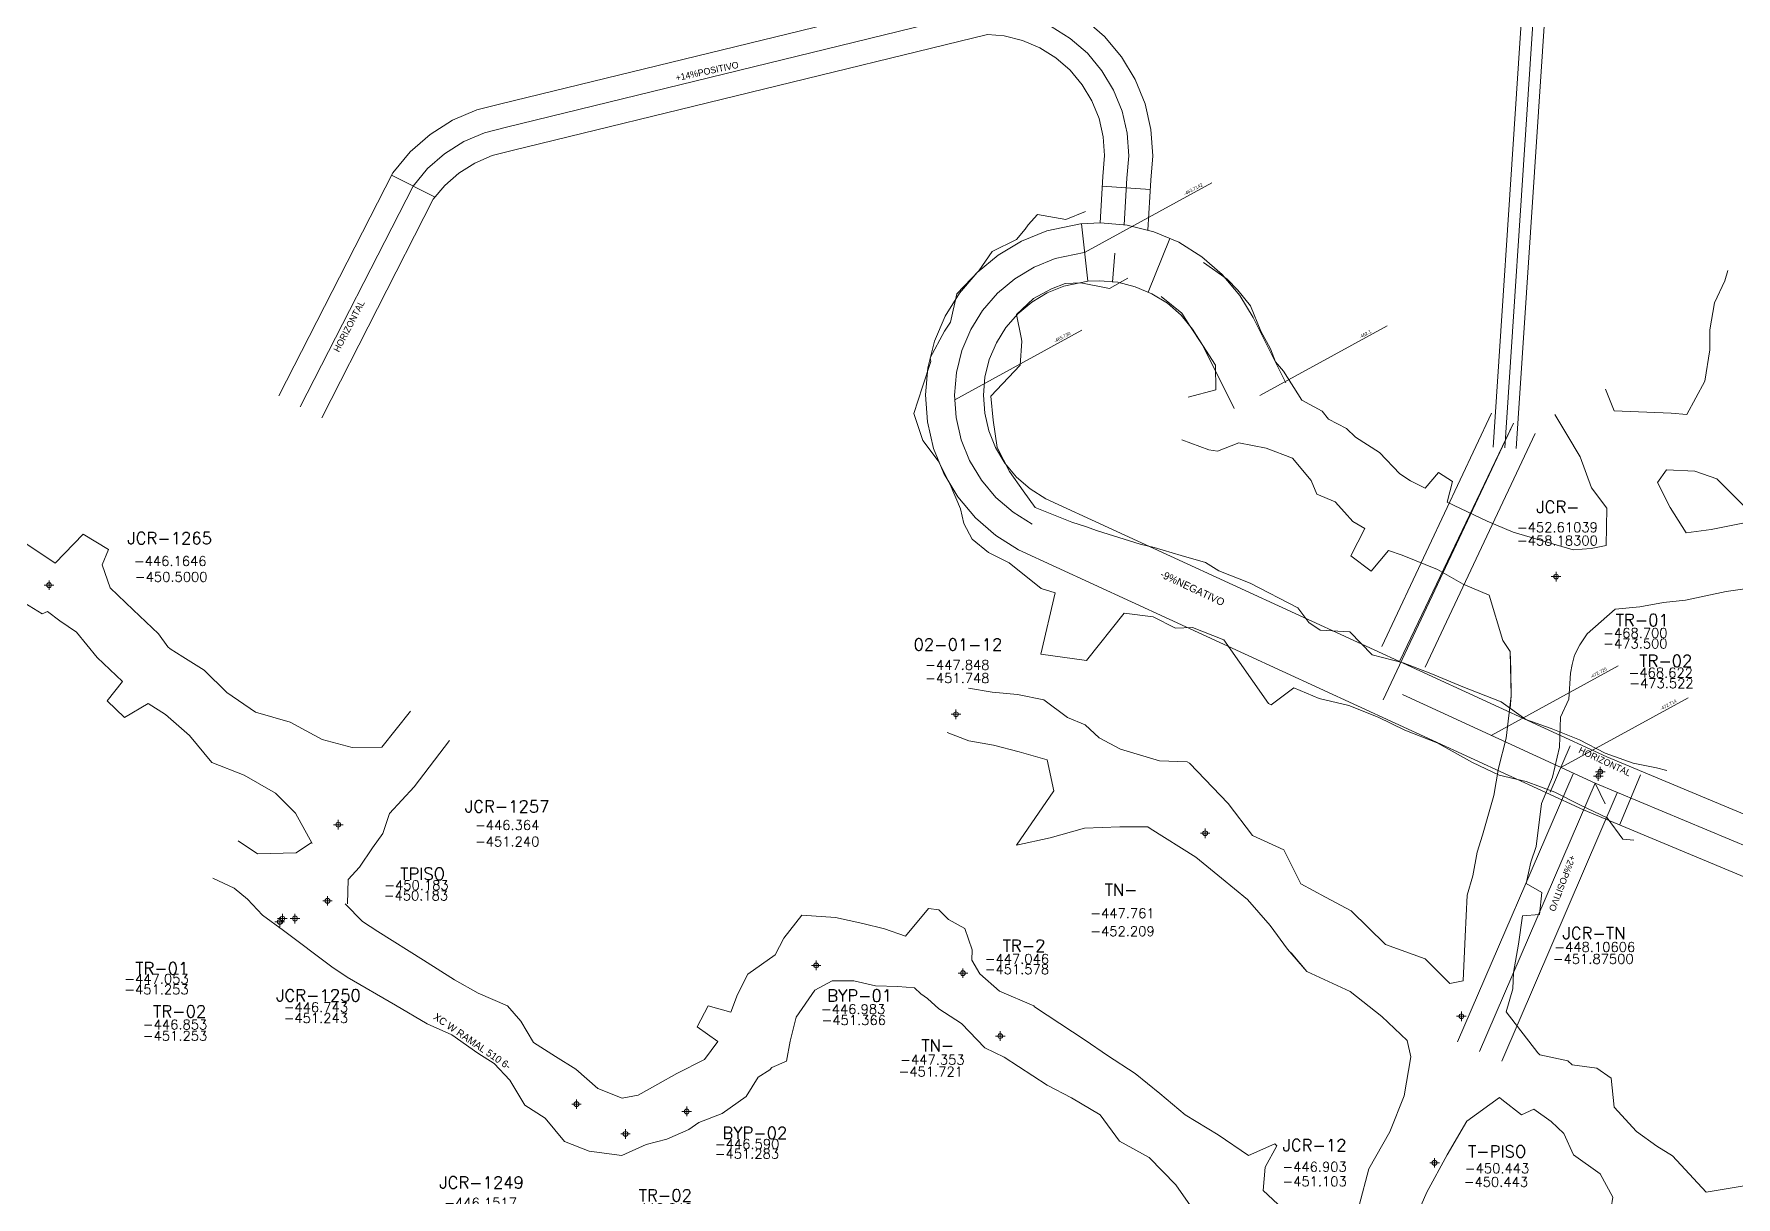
# Model space of a CAD drawing. Extents: x 10550 to 11148, y 0 to 10023.
# Drawn here: x 10640.5 to 10817.3, y 9809.4 to 9930.3 of the extents above; entities that cross this region are included whole.
import ezdxf
from ezdxf.enums import TextEntityAlignment as Align

# ---------------------------------------------------------------- set-up
doc = ezdxf.new("R2010")
doc.units = 0
doc.header["$MEASUREMENT"] = 0
doc.header["$PDMODE"] = 34
doc.header["$PDSIZE"] = 0.5
for name, color, linetype in [('F-510-7775-E-SCR', 102, 'Continuous'), ('F-510-7782-W-FIC', 5, 'Continuous'), ('F-510-7782-W-SCR', 5, 'Continuous'), ('F-510-7790-W-FIC', 154, 'Continuous'), ('F-510-7790-W-SCR', 154, 'Continuous'), ('proy2d', 80, 'Continuous'), ('R-480-7855-NE-SCR', 210, 'Continuous')]:
    doc.layers.add(name, color=color, linetype=linetype)
doc.styles.add('ROMAND', font='romand', dxfattribs={"width": 0.7})
doc.styles.add('ROMANS', font='romans.shx', dxfattribs={"width": 1.65})

# ---------------------------------------------------------------- blocks, each defined once
blk = doc.blocks.new('F2')
at = {"lineweight": 0}
blk.add_point((0, 0), dxfattribs=at)
at = {"lineweight": 0, "style": 'ROMAND'}
for tag, height, p in [('NOMBRE', 1.25, (0.2, 6.62)), ('CIELO', 1, (0.14, 4.62)), ('PISO', 1, (0.14, 3.25))]:
    blk.add_attdef(tag, text='', height=height, dxfattribs=at).set_placement(p, align=Align.CENTER)
at = {"lineweight": 0, "style": 'ROMANS', "flags": 1}
for tag, p in [('MINA', (-0.07, -3.26)), ('LOCALIZACION', (-0.07, -4.93)), ('ESTRUCTURA', (-0.07, -6.62)), ('NIVEL', (-0.07, -8.29)), ('FECHA', (-0.07, -11.79)), ('OBRA', (-0.07, -10.12)), ('ATRAS', (-0.07, -13.48)), ('TOPOGRAFO', (2.67, -15.3))]:
    blk.add_attdef(tag, text='', height=1.25, dxfattribs=at).set_placement(p, align=Align.CENTER)

msp = doc.modelspace()

# ---------------------------------------------------------------- linework, layer by layer
at = {"color": 3, "linetype": 'Continuous', "lineweight": 0, "flags": 128}
for points in [[(10799.7, 10002.33), (10792.1, 9887.36)], [(10802.1, 10002.17), (10794.5, 9887.2)], [(10756.23, 9909.89), (10756.52, 9915.11), (10756.74, 9917.61), (10756.55, 9920.35), (10755.94, 9923.03), (10754.91, 9925.57), (10753.49, 9927.93), (10751.73, 9930.03), (10749.65, 9931.84), (10747.32, 9933.29), (10744.8, 9934.37), (10742.13, 9935.03), (10739.18, 9935.29), (10688.99, 9923.03), (10686.51, 9922.4), (10683.99, 9921.32), (10681.65, 9919.86), (10679.58, 9918.05), (10677.78, 9915.87), (10665.93, 9892.67)], [(10751.27, 9910.66), (10751.54, 9915.47), (10751.73, 9917.65), (10751.59, 9919.61), (10751.15, 9921.52), (10750.42, 9923.34), (10749.41, 9925.02), (10748.15, 9926.52), (10746.67, 9927.81), (10745.01, 9928.85), (10743.2, 9929.61), (10741.3, 9930.09), (10739.56, 9930.24), (10690.19, 9918.18), (10688.11, 9917.65), (10686.31, 9916.88), (10684.65, 9915.84), (10683.18, 9914.55), (10681.98, 9913.11), (10670.39, 9890.4)], [(10770.56, 9894.05), (10767.18, 9900.81), (10765.78, 9903.13), (10763.96, 9905.29), (10761.83, 9907.14), (10759.43, 9908.64), (10756.83, 9909.74), (10754.08, 9910.42), (10751.3, 9910.66), (10749.23, 9910.56), (10745.73, 9909.84), (10743.08, 9908.77), (10740.66, 9907.31), (10738.49, 9905.49), (10736.64, 9903.35), (10735.15, 9900.96), (10734.04, 9898.35), (10733.36, 9895.61), (10733.12, 9892.8), (10733.32, 9889.98), (10733.96, 9887.22), (10735.02, 9884.61), (10736.48, 9882.18), (10738.3, 9880.02), (10740.43, 9878.17), (10742.79, 9876.7), (10801.5, 9849.68), (10852.45, 9828.38)], [(10765.19, 9891.36), (10761.92, 9897.92), (10760.88, 9899.63), (10759.67, 9901.07), (10758.25, 9902.3), (10756.65, 9903.3), (10754.92, 9904.03), (10753.1, 9904.49), (10751.19, 9904.65), (10749.99, 9904.59), (10747.48, 9904.08), (10745.77, 9903.38), (10744.16, 9902.41), (10742.72, 9901.2), (10741.48, 9899.78), (10740.49, 9898.18), (10739.75, 9896.45), (10739.3, 9894.62), (10739.14, 9892.75), (10739.27, 9890.87), (10739.7, 9889.04), (10740.4, 9887.3), (10741.37, 9885.68), (10742.58, 9884.24), (10744.01, 9883.01), (10745.64, 9881.99), (10803.91, 9855.17), (10855.05, 9833.8)], [(10791.94, 9890.89), (10780.52, 9866.63)], [(10796.46, 9888.76), (10785.04, 9864.5)], [(10800.41, 9853.41), (10788.41, 9825.54)], [(10805, 9851.44), (10793, 9823.56)]]:
    msp.add_lwpolyline(points, dxfattribs=at)
at = {"color": 1, "linetype": 'Continuous', "lineweight": 0, "flags": 128}
for points, elevation in [([(10800.9, 10002.25), (10793.3, 9887.28)], -182.78), ([(10753.76, 9910.45), (10754.03, 9915.29), (10754.24, 9917.63), (10754.07, 9919.98), (10753.54, 9922.27), (10752.66, 9924.46), (10751.45, 9926.47), (10749.94, 9928.28), (10748.16, 9929.82), (10746.17, 9931.07), (10744, 9931.99), (10741.72, 9932.56), (10739.37, 9932.77), (10689.59, 9920.6), (10687.31, 9920.03), (10685.15, 9919.1), (10683.15, 9917.85), (10681.38, 9916.3), (10679.88, 9914.49), (10668.16, 9891.53)], -463.71), ([(10749.65, 9907.58), (10749.61, 9907.58), (10746.6, 9906.96), (10744.42, 9906.07), (10742.41, 9904.86), (10740.6, 9903.35), (10739.06, 9901.57), (10737.82, 9899.57), (10736.9, 9897.4), (10736.33, 9895.12), (10736.13, 9892.77), (10736.3, 9890.43), (10736.83, 9888.13), (10737.71, 9885.95), (10738.93, 9883.93), (10740.44, 9882.13), (10742.22, 9880.59), (10744.22, 9879.34)], -462.14), ([(10794.2, 9889.83), (10780.68, 9861.1)], -471.47), ([(10782.69, 9861.64), (10802.71, 9852.42), (10853.75, 9831.09), (10869.83, 9822.28), (10917.24, 9795.7), (10919.29, 9794.53), (10921.12, 9793.05), (10922.69, 9791.3), (10923.97, 9789.32), (10924.94, 9787.18), (10925.54, 9784.9), (10925.79, 9782.56), (10925.67, 9780.21), (10925.18, 9777.91), (10915.57, 9755.28)], -462.14), ([(10802.71, 9852.42), (10790.7, 9824.55)], -462.14)]:
    msp.add_lwpolyline(points, dxfattribs=dict(at, elevation=elevation))
at = {"color": 2, "linetype": 'Continuous', "lineweight": 0, "flags": 128}
for points, elevation in [([(10677.65, 9915.63), (10682.11, 9913.35)], -450.74), ([(10751.48, 9914.46), (10756.47, 9914.14)], -463.71), ([(10762, 9906.54), (10764.47, 9904.8), (10765.58, 9903.65), (10766.89, 9902.04), (10767.98, 9899.4), (10768.98, 9897.56), (10769.49, 9896.21), (10770.33, 9895.24), (10772.21, 9892.23), (10774.34, 9891.09), (10775.01, 9890.27), (10776.86, 9889.28), (10777.8, 9888.39), (10780.31, 9886.79), (10782.4, 9884.57), (10783.53, 9883.85), (10785.04, 9883.08), (10786.41, 9884.72), (10787.87, 9883.78), (10787.31, 9881.63), (10791.47, 9879.65), (10794.18, 9878.51), (10800.42, 9876.69), (10802.27, 9876.82), (10803.83, 9877.14), (10803.91, 9881.03), (10802.31, 9883.13), (10801.14, 9886.35), (10799.76, 9888.68), (10798.51, 9890.73)], -462.21), ([(10803.79, 9893.37), (10804.68, 9891.13), (10810.61, 9890.9), (10812.21, 9890.73), (10814.1, 9894.21), (10814.6, 9897.48), (10814.6, 9899.56), (10815.1, 9902.34), (10816.19, 9904.62), (10816.49, 9905.72)], -453.21), ([(10760.42, 9892.56), (10763.28, 9893.32), (10763.25, 9895.88), (10761.92, 9897.92), (10760.6, 9899.95), (10759.74, 9901.28), (10757.62, 9903.02)], -458.27), ([(10793.88, 9860.18), (10793.98, 9861.52), (10793.94, 9864.23), (10793.86, 9866.13), (10793.12, 9867.27), (10791.69, 9871.97), (10788.99, 9873.1), (10786.33, 9874.65), (10782.66, 9876.12), (10781.23, 9876.62), (10779.43, 9874.45), (10777.31, 9876.06), (10778.76, 9878.89), (10777.53, 9879.64), (10776.66, 9880.59), (10775.67, 9881.67), (10773.79, 9882.47), (10773.2, 9883.88), (10771.26, 9886.21), (10768.51, 9887.24), (10765.69, 9887.79), (10763.45, 9886.93), (10762.57, 9887.06), (10759.74, 9888.13)], -453.1), ([(10812.14, 9878.45), (10810.49, 9881.07), (10809.19, 9883.67), (10810.1, 9885), (10813.07, 9884.85), (10815.33, 9884.06), (10818.12, 9881.3), (10819.05, 9879.87), (10819.18, 9879.71), (10817.87, 9879.42), (10814.77, 9878.78), (10812.14, 9878.45)], -456.76), ([(10833.24, 9874.26), (10829.52, 9874.09), (10825.87, 9873.62), (10822.61, 9873.25), (10819.46, 9872.81), (10816.31, 9872.36), (10812.07, 9871.45), (10809.79, 9871.22), (10807.35, 9870.77), (10804.77, 9870.51), (10801.88, 9867.95), (10801.11, 9866.8), (10800.54, 9865.73), (10800.32, 9864.77), (10800.13, 9863.86), (10799.97, 9861.17), (10799.11, 9859.31)], -449.12), ([(10800.11, 9856.31), (10798.04, 9851.5)], -471.86), ([(10807.42, 9853.29), (10805.27, 9848.15)], -472.6)]:
    msp.add_lwpolyline(points, dxfattribs=dict(at, elevation=elevation))
at = {"color": 4, "linetype": 'Continuous', "lineweight": 0, "flags": 128}
for points in [[(10749.65, 9907.58), (10762.86, 9914.82)], [(10736.16, 9892.28), (10749.37, 9899.52)], [(10799.14, 9854.06), (10812.35, 9861.31)]]:
    msp.add_lwpolyline(points, dxfattribs=at)
at = {"color": 2, "linetype": 'Continuous', "lineweight": 0, "flags": 128}
for points in [[(10749.32, 9910.57), (10749.98, 9904.59)], [(10758.52, 9909.03), (10756.25, 9903.47)]]:
    msp.add_lwpolyline(points, dxfattribs=at)
at = {"color": 4, "linetype": 'Continuous', "lineweight": 0, "flags": 128}
for points, elevation in [([(10752.55, 9904.49), (10752.81, 9907.52)], -464.58), ([(10767.87, 9892.71), (10781.08, 9899.95)], -462.14), ([(10782.39, 9865.14), (10794.2, 9889.83)], -464.81), ([(10791.89, 9857.4), (10805.1, 9864.64)], -462.14), ([(10802.71, 9852.42), (10803.73, 9850.29)], -462.14)]:
    msp.add_lwpolyline(points, dxfattribs=dict(at, elevation=elevation))
at = {"layer": 'F-510-7775-E-SCR', "color": 3, "linetype": 'Continuous', "lineweight": 0}
for points in [[(10810.76, 9813.69, -447.55), (10810.74, 9813.7, -447.55), (10809.11, 9814.71, -446.64), (10807, 9816.25, -446.72), (10804.68, 9818.77, -447.29), (10804.38, 9821.79, -447.38), (10802.88, 9822.81, -446.56), (10800.3, 9823.18, -446.95), (10799.85, 9823.57, -447.24), (10796.96, 9824.2, -447.22), (10796.73, 9824.4, -447.22)], [(10810.76, 9813.69, -452.35), (10810.74, 9813.7, -452.35), (10809.11, 9814.71, -452.54), (10807, 9816.25, -452.12), (10804.68, 9818.77, -451.89), (10804.38, 9821.79, -451.88), (10802.88, 9822.81, -451.76), (10800.3, 9823.18, -451.85), (10799.85, 9823.57, -451.94), (10796.96, 9824.2, -452.02), (10796.73, 9824.4, -452.02)], [(10804.36, 9808.31, -447.63), (10804.36, 9808.31, -447.63), (10804.55, 9809.4, -446.64), (10803.23, 9811.85, -446.72), (10800.45, 9813.83, -447.29), (10799.43, 9816.03, -447.38), (10798.13, 9817.27, -446.56), (10796.33, 9818.55, -446.95), (10795.03, 9817.96, -447.24), (10792.99, 9819.57, -447.22), (10792.76, 9819.77, -447.22)], [(10804.36, 9808.31, -452.53), (10804.36, 9808.31, -452.53), (10804.55, 9809.4, -452.54), (10803.23, 9811.85, -452.12), (10800.45, 9813.83, -451.89), (10799.43, 9816.03, -451.88), (10798.13, 9817.27, -451.76), (10796.33, 9818.55, -451.85), (10795.03, 9817.96, -451.94), (10792.99, 9819.57, -452.02), (10792.76, 9819.77, -452.02)], [(10818.18, 9810.58, -447.44), (10818.18, 9810.58, -447.44), (10814.24, 9809.95, -448.33), (10810.74, 9813.7, -447.55)], [(10818.18, 9810.58, -452.44), (10818.18, 9810.58, -452.44), (10814.24, 9809.95, -452.63), (10810.74, 9813.7, -452.35)]]:
    msp.add_polyline3d(points, dxfattribs=at)
at = {"layer": 'F-510-7782-W-SCR', "color": 5, "linetype": 'Continuous', "lineweight": 0, "flags": 128}
for points, elevation in [([(10791.69, 9871.97), (10793.12, 9867.27), (10793.86, 9866.13), (10793.98, 9861.52), (10793.47, 9857.11), (10792.65, 9854.01), (10792.18, 9851.15), (10791.01, 9847.02), (10790.45, 9845.26), (10789.99, 9842.82), (10789.4, 9840.8), (10789.18, 9836.51), (10789, 9831.88), (10787.61, 9831.62), (10785.03, 9834.18), (10780.9, 9835.67), (10777.35, 9839.16)], -452.73), ([(10801.88, 9867.95), (10801.11, 9866.8), (10800.54, 9865.73), (10800.32, 9864.77), (10800.13, 9863.86), (10799.97, 9861.17), (10799.11, 9859.31), (10799, 9856.19), (10798.27, 9853.07), (10797.11, 9850.33), (10796.57, 9845.87), (10796, 9844.21), (10795.54, 9842.02), (10797.16, 9841.06), (10796.92, 9838.79), (10795.15, 9838.66), (10794.72, 9835.71), (10794.2, 9832.77), (10794.13, 9831.07), (10793.45, 9828.68), (10796.73, 9824.4), (10796.73, 9824.4)], -453.2), ([(10778.18, 9808.56), (10779.17, 9812.37), (10781.38, 9816.22), (10782.87, 9819.93), (10782.87, 9819.93), (10783.54, 9823.98), (10783.16, 9825.7), (10780.52, 9828.19), (10777.23, 9830.8), (10772.76, 9832.86), (10771.1, 9834.79), (10771.08, 9834.8)], -445.2), ([(10792.76, 9819.77), (10789.36, 9817.31), (10787.31, 9813.83), (10785.2, 9809.93), (10783.65, 9806.35), (10783.65, 9806.35)], -448.33)]:
    msp.add_lwpolyline(points, dxfattribs=dict(at, elevation=elevation))
at = {"layer": 'F-510-7782-W-SCR', "color": 5, "linetype": 'Continuous', "lineweight": 0}
for points in [[(10737.58, 9862.3, -447.85), (10740.05, 9861.9, -448.04), (10742.69, 9861.64, -447.94), (10745.43, 9861.1, -448.03), (10747.88, 9859.27, -447.92), (10749.72, 9858.5, -446.82), (10751.18, 9857.14, -446.52), (10753.39, 9855.97, -446.71)], [(10737.58, 9862.3, -451.75), (10740.05, 9861.9, -451.64), (10742.69, 9861.64, -451.54), (10745.43, 9861.1, -451.93), (10747.88, 9859.27, -452.02), (10749.72, 9858.5, -451.92), (10751.18, 9857.14, -451.92), (10753.39, 9855.97, -451.81)], [(10735.38, 9857.7, -447.85), (10737.63, 9856.85, -448.04), (10740.19, 9856.4, -447.94), (10742.84, 9855.69, -448.03), (10745.76, 9854.85, -447.92), (10746.45, 9851.64, -446.82), (10742.56, 9845.99, -447.23)], [(10735.38, 9857.7, -451.75), (10737.63, 9856.85, -451.64), (10740.19, 9856.4, -451.54), (10742.84, 9855.69, -451.93), (10745.76, 9854.85, -452.02), (10746.45, 9851.64, -451.92), (10742.56, 9845.99, -452.13)], [(10753.39, 9855.97, -446.71), (10757.44, 9854.75, -447.64), (10760.31, 9854.66, -447.55), (10760.56, 9854.5, -447.55), (10764.58, 9850.32, -447.66)], [(10753.39, 9855.97, -451.81), (10757.44, 9854.75, -451.84), (10760.31, 9854.66, -452.05), (10760.56, 9854.5, -452.05), (10764.58, 9850.32, -452.16)], [(10764.58, 9850.32, -447.66), (10767.11, 9847, -447.38), (10770.35, 9845.51, -447.76), (10772.12, 9841.99, -447.85), (10774.69, 9840.6, -447.84), (10777.35, 9839.16, -447.82)], [(10764.58, 9850.32, -452.16), (10767.11, 9847, -451.98), (10770.35, 9845.51, -451.96), (10772.12, 9841.99, -451.95), (10774.69, 9840.6, -451.94), (10777.35, 9839.16, -452.12)], [(10742.56, 9845.99, -447.23), (10746.07, 9846.76, -446.93), (10749.64, 9847.76, -447.04), (10753.3, 9847.91, -447.64), (10756.22, 9847.9, -447.55), (10756.48, 9847.74, -447.55), (10761.22, 9844.76, -447.66)], [(10742.56, 9845.99, -452.13), (10746.07, 9846.76, -451.93), (10749.64, 9847.76, -451.84), (10753.3, 9847.91, -451.84), (10756.22, 9847.9, -452.05), (10756.48, 9847.74, -452.05), (10761.22, 9844.76, -452.16)], [(10761.22, 9844.76, -447.66), (10763.87, 9842.56, -447.38), (10766.58, 9840.33, -447.76), (10768.93, 9837.63, -447.85), (10770.75, 9835.19, -447.84), (10772.76, 9832.86, -447.82)], [(10761.22, 9844.76, -452.16), (10763.87, 9842.56, -451.98), (10766.58, 9840.33, -451.96), (10768.93, 9837.63, -451.95), (10770.75, 9835.19, -451.94), (10772.76, 9832.86, -452.12)]]:
    msp.add_polyline3d(points, dxfattribs=at)
at = {"layer": 'F-510-7790-W-SCR', "color": 154, "linetype": 'Continuous', "lineweight": 0, "flags": 128}
for points, elevation in [([(10676.65, 9856.16), (10679.61, 9859.93)], -446.05), ([(10676.65, 9856.16), (10679.61, 9859.93)], -450.55), ([(10680.01, 9852.07), (10683.66, 9856.88)], -446.86), ([(10680.01, 9852.07), (10683.66, 9856.88)], -451.46)]:
    msp.add_lwpolyline(points, dxfattribs=dict(at, elevation=elevation))
at = {"layer": 'F-510-7790-W-SCR', "color": 154, "linetype": 'Continuous', "lineweight": 0}
for points in [[(10632.99, 9880.35, -445.67), (10636.25, 9878.39, -445.58), (10637.37, 9879.05, -445.49), (10639.45, 9877.48, -445.79), (10642.68, 9875.3, -446.01), (10645.61, 9878.31, -445.61), (10648.25, 9876.71, -445.61), (10647.56, 9875.12, -445.22), (10648.4, 9872.74, -445.13), (10650.79, 9870.44, -445.34), (10653.43, 9867.95, -445.95), (10654.4, 9866.59, -445.65), (10654.64, 9866.41, -445.65), (10655.96, 9865.57, -445.43)], [(10632.99, 9880.35, -450.47), (10636.25, 9878.39, -450.18), (10637.37, 9879.05, -450.29), (10639.45, 9877.48, -450.69), (10642.68, 9875.3, -450.51), (10645.61, 9878.31, -450.41), (10648.25, 9876.71, -450.41), (10647.56, 9875.12, -450.52), (10648.4, 9872.74, -450.43), (10650.79, 9870.44, -450.24), (10653.43, 9867.95, -450.55), (10654.4, 9866.59, -450.65), (10654.64, 9866.41, -450.65), (10655.96, 9865.57, -450.86)], [(10629.74, 9876.03, -445.67), (10633.12, 9874.24, -445.58), (10633.52, 9873.94, -445.49), (10636.14, 9873.09, -445.79), (10639.55, 9871.14, -446.01), (10641.35, 9870.04, -445.61), (10641.89, 9870.26, -445.61), (10643.17, 9869.29, -445.22), (10644.91, 9868.11, -445.13), (10647.06, 9865.49, -445.34), (10649.69, 9863, -445.95), (10648.08, 9861, -445.65), (10649.88, 9859.25, -445.65), (10652.37, 9860.73, -445.76)], [(10629.74, 9876.03, -450.47), (10633.12, 9874.24, -450.18), (10633.52, 9873.94, -450.29), (10636.14, 9873.09, -450.69), (10639.55, 9871.14, -450.51), (10641.35, 9870.04, -450.41), (10641.89, 9870.26, -450.41), (10643.17, 9869.29, -450.52), (10644.91, 9868.11, -450.43), (10647.06, 9865.49, -450.24), (10649.69, 9863, -450.55), (10648.08, 9861, -450.65), (10649.88, 9859.25, -450.65), (10652.37, 9860.73, -450.76)], [(10655.96, 9865.57, -450.86), (10658.16, 9864.17, -450.85), (10660.52, 9861.86, -450.73), (10663.5, 9859.8, -450.62), (10667.12, 9858.79, -450.8), (10670.44, 9856.97, -450.69), (10673.55, 9856.13, -450.57), (10676.65, 9856.16, -450.55)], [(10655.96, 9865.57, -445.43), (10658.16, 9864.17, -445.35), (10660.52, 9861.86, -445.03), (10663.5, 9859.8, -445.72), (10667.12, 9858.79, -444.8), (10670.44, 9856.97, -444.89), (10673.55, 9856.13, -444.47), (10676.65, 9856.16, -446.05)], [(10652.37, 9860.73, -450.76), (10654.16, 9859.56, -450.85), (10656.66, 9857.4, -450.73), (10658.98, 9854.59, -450.62), (10662.34, 9853.27, -450.8), (10665.6, 9851.38, -450.69), (10667.66, 9849.33, -450.57), (10669.4, 9846.17, -451.33)], [(10652.37, 9860.73, -445.76), (10654.16, 9859.56, -445.35), (10656.66, 9857.4, -445.03), (10658.98, 9854.59, -445.72), (10662.34, 9853.27, -444.8), (10665.6, 9851.38, -444.89), (10667.66, 9849.33, -444.47), (10669.4, 9846.17, -446.93)], [(10680.01, 9852.07, -446.86), (10677.44, 9849.3, -446.63), (10676.73, 9847.2, -446.39), (10675.66, 9845.73, -447.08), (10674.32, 9843.72, -446.93), (10673.12, 9842.42, -446.92), (10673.08, 9839.88, -446.88)], [(10680.01, 9852.07, -451.46), (10677.44, 9849.3, -451.33), (10676.73, 9847.2, -451.29), (10675.66, 9845.73, -451.18), (10674.32, 9843.72, -451.33), (10673.12, 9842.42, -451.12), (10673.08, 9839.88, -451.08)], [(10661.72, 9846.45, -447.1), (10663.71, 9845.1, -447.16)], [(10661.72, 9846.45, -451.7), (10663.71, 9845.1, -451.76)], [(10669.32, 9846.28, -446.93), (10667.73, 9845.2, -446.92), (10663.71, 9845.1, -447.16)], [(10669.32, 9846.28, -451.33), (10667.73, 9845.2, -451.12), (10663.71, 9845.1, -451.76)], [(10659.09, 9842.55, -447.1), (10661.3, 9841.54, -447.16), (10662.68, 9840.37, -446.91), (10664.22, 9838.72, -446.57), (10666.4, 9837.13, -446.54), (10671.45, 9833.35, -446.51), (10673.02, 9832.29, -446.56), (10678.07, 9829.37, -446.44)], [(10659.09, 9842.55, -451.7), (10661.3, 9841.54, -451.76), (10662.68, 9840.37, -451.41), (10664.22, 9838.72, -450.97), (10666.4, 9837.13, -450.94), (10671.45, 9833.35, -451.01), (10673.02, 9832.29, -451.06), (10678.07, 9829.37, -450.94)], [(10672.83, 9839.89, -446.88), (10674.64, 9838.07, -446.51), (10676.22, 9837.01, -446.56), (10680.98, 9834.03, -446.44)], [(10672.83, 9839.89, -451.08), (10674.64, 9838.07, -451.01), (10676.22, 9837.01, -451.06), (10680.98, 9834.03, -450.94)], [(10720.27, 9838.72, -446.18), (10723.77, 9838.48, -446.17), (10726.61, 9837.84, -446.34), (10728.85, 9837.29, -447.09), (10731.06, 9836.55, -447.45), (10733.43, 9839.42, -447.79), (10734.52, 9839.26, -446.13)], [(10720.27, 9838.72, -452.48), (10723.77, 9838.48, -452.57), (10726.61, 9837.84, -452.54), (10728.85, 9837.29, -452.49), (10731.06, 9836.55, -452.45), (10733.43, 9839.42, -452.49), (10734.52, 9839.26, -450.93)], [(10734.52, 9839.26, -446.13), (10735.51, 9838.26, -446.06), (10737.21, 9837.35, -446.6), (10737.96, 9835.1, -446.96), (10737.95, 9834.03, -446.38), (10738.76, 9832.62, -446.92), (10740.82, 9830.83, -446.98), (10744.39, 9829.28, -447.37), (10744.45, 9829.21, -447.37)], [(10734.52, 9839.26, -450.93), (10735.51, 9838.26, -451.16), (10737.21, 9837.35, -451.5), (10737.96, 9835.1, -451.66), (10737.95, 9834.03, -451.58), (10738.76, 9832.62, -451.62), (10740.82, 9830.83, -451.78), (10744.39, 9829.28, -451.67), (10744.45, 9829.21, -451.67)], [(10707.28, 9822.28, -445.9), (10707.28, 9822.28, -445.9), (10710.16, 9823.73, -446.32), (10711.54, 9825.59, -446.53), (10709.38, 9827.12, -446.93), (10710.55, 9829.29, -446.93), (10712.91, 9828.64, -446.54), (10713.58, 9830.46, -446.95), (10714.66, 9832.58, -447.46), (10717.51, 9834.59, -447.08), (10718.4, 9836.34, -446.99), (10720.27, 9838.72, -446.18)], [(10707.28, 9822.28, -451.3), (10707.28, 9822.28, -451.3), (10710.16, 9823.73, -451.32), (10711.54, 9825.59, -451.33), (10709.38, 9827.12, -451.33), (10710.55, 9829.29, -451.33), (10712.91, 9828.64, -451.24), (10713.58, 9830.46, -451.25), (10714.66, 9832.58, -451.46), (10717.51, 9834.59, -451.28), (10718.4, 9836.34, -451.39), (10720.27, 9838.72, -452.48)], [(10680.98, 9834.03, -446.44), (10684.2, 9832.01, -446.79), (10686.63, 9830.61, -447.15), (10689.69, 9829.28, -446.81), (10691.07, 9827.71, -446.78), (10692.38, 9825.48, -446.75), (10694.67, 9824.04, -446.72), (10696.79, 9822.72, -446.48), (10699.07, 9820.7, -446.64), (10701.62, 9819.69, -446.61), (10703.26, 9820.01, -447.12)], [(10680.98, 9834.03, -450.94), (10684.2, 9832.01, -451.09), (10686.63, 9830.61, -451.05), (10689.69, 9829.28, -450.81), (10691.07, 9827.71, -450.98), (10692.38, 9825.48, -450.95), (10694.67, 9824.04, -451.12), (10696.79, 9822.72, -450.88), (10699.07, 9820.7, -451.04), (10701.62, 9819.69, -451.01), (10703.26, 9820.01, -451.42)], [(10709.58, 9817.19, -446.59), (10711.99, 9818.1, -445.9), (10714.5, 9819.89, -446.32), (10715.73, 9821.87, -446.53), (10716.96, 9822.66, -446.93), (10717.16, 9822.88, -446.93), (10718.68, 9823.54, -446.54), (10719.05, 9825.62, -446.95), (10719.67, 9828.13, -447.46), (10721.63, 9830.94, -447.08), (10723.41, 9831.9, -446.99), (10725.69, 9831.91, -446.34)], [(10709.58, 9817.19, -451.29), (10711.99, 9818.1, -451.3), (10714.5, 9819.89, -451.32), (10715.73, 9821.87, -451.33), (10716.96, 9822.66, -451.33), (10717.16, 9822.88, -451.33), (10718.68, 9823.54, -451.24), (10719.05, 9825.62, -451.25), (10719.67, 9828.13, -451.46), (10721.63, 9830.94, -451.28), (10723.41, 9831.9, -451.39), (10725.69, 9831.91, -452.54)], [(10725.69, 9831.91, -446.34), (10725.69, 9831.91, -446.34), (10725.69, 9831.91, -446.34), (10727.93, 9831.36, -447.09), (10730.25, 9831.31, -447.45), (10731.99, 9831.18, -446.81), (10731.99, 9831.18, -446.81)], [(10725.69, 9831.91, -452.54), (10725.69, 9831.91, -452.54), (10725.69, 9831.91, -452.54), (10727.93, 9831.36, -452.49), (10730.25, 9831.31, -452.45), (10731.99, 9831.18, -451.59), (10731.99, 9831.18, -451.59)], [(10731.99, 9831.18, -451.59), (10732.64, 9830.54, -451.66), (10733.32, 9830.06, -451.58), (10734.51, 9828.98, -451.62), (10736.87, 9827.45, -451.78), (10739.3, 9824.92, -451.67), (10741.28, 9823.96, -452.39)], [(10731.99, 9831.18, -446.81), (10732.64, 9830.54, -446.96), (10733.32, 9830.06, -446.38), (10734.51, 9828.98, -446.92), (10736.87, 9827.45, -446.98), (10739.3, 9824.92, -447.37), (10741.28, 9823.96, -447.59)], [(10678.07, 9829.37, -446.44), (10681.34, 9827.43, -446.79), (10683.92, 9826.29, -447.15), (10686.62, 9824.37, -446.81), (10688.31, 9823.31, -446.78), (10689.94, 9821.58, -446.75), (10691.49, 9818.96, -446.72), (10693.61, 9817.63, -446.48), (10695.62, 9815.19, -446.64), (10698.17, 9814.18, -446.61), (10701.56, 9813.75, -446.84)], [(10678.07, 9829.37, -450.94), (10681.34, 9827.43, -451.09), (10683.92, 9826.29, -451.05), (10686.62, 9824.37, -450.81), (10688.31, 9823.31, -450.98), (10689.94, 9821.58, -450.95), (10691.49, 9818.96, -451.12), (10693.61, 9817.63, -450.88), (10695.62, 9815.19, -451.04), (10698.17, 9814.18, -451.01), (10701.56, 9813.75, -451.34)], [(10744.45, 9829.21, -447.37), (10749.71, 9825.72, -446.59), (10752.04, 9824.14, -446.34), (10754.9, 9822.25, -447.68), (10757.48, 9820.2, -446.91), (10760.11, 9817.98, -447.15), (10763.52, 9815.88, -446.67), (10766.67, 9813.73, -447.2), (10769.41, 9814.95, -447.48), (10769.64, 9814.76, -447.47), (10768.41, 9812.52, -447.26)], [(10744.45, 9829.21, -451.67), (10749.71, 9825.72, -451.99), (10752.04, 9824.14, -451.74), (10754.9, 9822.25, -451.78), (10757.48, 9820.2, -451.81), (10760.11, 9817.98, -451.85), (10763.52, 9815.88, -451.57), (10766.67, 9813.73, -451.8), (10769.41, 9814.95, -451.48), (10769.64, 9814.76, -451.47), (10768.41, 9812.52, -451.46)], [(10741.28, 9823.96, -447.59), (10745.77, 9821.07, -446.59), (10748.3, 9819.72, -446.34), (10751.28, 9817.98, -447.68), (10753.28, 9815.24, -446.91), (10756.36, 9813.55, -447.15), (10759.12, 9810.69, -446.67), (10761.38, 9807.47, -447.2), (10761.98, 9806.17, -447.48), (10761.81, 9805.32, -447.47), (10762.1, 9805.04, -447.26)], [(10741.28, 9823.96, -452.39), (10745.77, 9821.07, -451.99), (10748.3, 9819.72, -451.74), (10751.28, 9817.98, -451.78), (10753.28, 9815.24, -451.81), (10756.36, 9813.55, -451.85), (10759.12, 9810.69, -451.57), (10761.38, 9807.47, -451.8), (10761.98, 9806.17, -451.48), (10761.81, 9805.32, -451.47), (10762.1, 9805.04, -451.46)], [(10703.26, 9820.01, -447.12), (10703.26, 9820.01, -447.12), (10705.3, 9821.16, -446.51), (10707.28, 9822.28, -445.9), (10707.28, 9822.28, -445.9)], [(10703.26, 9820.01, -451.42), (10703.26, 9820.01, -451.42), (10705.3, 9821.16, -451.61), (10707.28, 9822.28, -451.3), (10707.28, 9822.28, -451.3)], [(10701.56, 9813.75, -446.84), (10704.11, 9814.88, -447.12), (10706.25, 9815.44, -446.51), (10708.52, 9816.43, -446.59), (10709.58, 9817.19, -446.59)], [(10701.56, 9813.75, -451.34), (10704.11, 9814.88, -451.42), (10706.25, 9815.44, -451.61), (10708.52, 9816.43, -451.29), (10709.58, 9817.19, -451.29)], [(10768.41, 9812.52, -447.26), (10768.22, 9810.1, -446.88), (10770.26, 9808.2, -447.08), (10771.97, 9805.91, -447.69)], [(10768.41, 9812.52, -451.46), (10768.22, 9810.1, -451.68), (10770.26, 9808.2, -451.58), (10771.97, 9805.91, -451.59)]]:
    msp.add_polyline3d(points, dxfattribs=at)
at = {"layer": 'R-480-7855-NE-SCR', "color": 210, "linetype": 'Continuous', "lineweight": 0}
for points in [[(10743.48, 9910, -460.95), (10743.48, 9910, -460.95), (10743.8, 9910.45, -461.01), (10744.77, 9911.53, -461.28), (10747.69, 9911.01, -461.09), (10749.76, 9911.85, -461.48)], [(10743.48, 9910, -465.95), (10743.48, 9910, -465.95), (10743.8, 9910.45, -465.91), (10744.77, 9911.53, -466.28), (10747.69, 9911.01, -465.89), (10749.76, 9911.85, -465.8)], [(10735.1, 9899.39, -466.49), (10735.73, 9900.34, -466.45), (10736.36, 9903.27, -466.35), (10738.65, 9905.66, -466.31), (10740.06, 9907.69, -466.22), (10742.56, 9908.93, -466.51), (10743.48, 9910, -465.95)], [(10735.1, 9899.39, -461.49), (10735.73, 9900.34, -461.75), (10736.36, 9903.27, -461.65), (10738.65, 9905.66, -462.21), (10740.06, 9907.69, -462.12), (10742.56, 9908.93, -461.91), (10743.48, 9910, -460.95)], [(10746.23, 9903.82, -466.04), (10746.23, 9903.82, -466.04), (10747.65, 9904.36, -465.91), (10749.26, 9904.43, -466.28), (10752.23, 9903.83, -465.89), (10754.14, 9904.91, -465.8)], [(10746.23, 9903.82, -461.84), (10746.23, 9903.82, -461.84), (10747.65, 9904.36, -461.01), (10749.26, 9904.43, -461.28), (10752.23, 9903.83, -461.09), (10754.14, 9904.91, -461.48)], [(10742.59, 9901.14, -466.31), (10744.33, 9902.79, -466.22), (10746.23, 9903.82, -466.04)], [(10742.59, 9901.14, -462.21), (10744.33, 9902.79, -462.12), (10746.23, 9903.82, -461.84)], [(10743.26, 9882.81, -468.34), (10741.84, 9884.84, -468.17), (10740.58, 9887.3, -467.85), (10740.15, 9890.16, -467.7), (10739.9, 9892.64, -467.4), (10742.97, 9895.87, -466.9), (10743.14, 9898.37, -466.51), (10743.05, 9898.74, -466.46), (10742.59, 9901.14, -466.31)], [(10743.26, 9882.81, -463.04), (10741.84, 9884.84, -463.57), (10740.58, 9887.3, -463.25), (10740.15, 9890.16, -463), (10739.9, 9892.64, -462.2), (10742.97, 9895.87, -462.5), (10743.14, 9898.37, -461.81), (10743.05, 9898.74, -461.76), (10742.59, 9901.14, -462.21)], [(10737.98, 9877.78, -463.8), (10737.11, 9879.41, -463.09), (10736.76, 9880.96, -463.49), (10735.69, 9883.47, -463.57), (10734.43, 9885.93, -463.25), (10732.83, 9888.05, -463), (10731.9, 9890.86, -462.2), (10732.82, 9893.61, -462.5), (10733.67, 9896.26, -461.81), (10733.59, 9896.63, -461.76), (10735.1, 9899.39, -461.49)], [(10737.98, 9877.78, -468.8), (10737.11, 9879.41, -468.59), (10736.76, 9880.96, -468.39), (10735.69, 9883.47, -468.17), (10734.43, 9885.93, -467.85), (10732.83, 9888.05, -467.7), (10731.9, 9890.86, -467.4), (10732.82, 9893.61, -466.9), (10733.67, 9896.26, -466.51), (10733.59, 9896.63, -466.46), (10735.1, 9899.39, -466.49)], [(10744.52, 9881.08, -462.22), (10743.26, 9882.81, -463.04)], [(10744.52, 9881.08, -467.42), (10743.26, 9882.81, -468.34)], [(10771.8, 9870.64, -463.65), (10766.84, 9873.23, -463.35), (10763.59, 9874.51, -462.77), (10763.59, 9874.51, -462.77), (10762.22, 9875.36, -462.79), (10759.69, 9876.08, -462.75), (10756.89, 9876.93, -463.1), (10755.41, 9877.28, -463.32), (10750.98, 9878.66, -463.08), (10749.76, 9879.11, -462.41), (10748.32, 9879.55, -462.33), (10744.52, 9881.08, -462.22)], [(10771.8, 9870.64, -468.85), (10766.84, 9873.23, -468.55), (10763.59, 9874.51, -468.47), (10763.59, 9874.51, -468.47), (10762.22, 9875.36, -468.29), (10759.69, 9876.08, -468.35), (10756.89, 9876.93, -468), (10755.41, 9877.28, -467.92), (10750.98, 9878.66, -467.48), (10749.76, 9879.11, -467.61), (10748.32, 9879.55, -467.53), (10744.52, 9881.08, -467.42)], [(10741.86, 9875.32, -468.42), (10741.82, 9875.34, -468.41), (10739.68, 9876.42, -468.62), (10737.98, 9877.78, -468.8)], [(10741.86, 9875.32, -463.41), (10741.82, 9875.34, -463.41), (10739.68, 9876.42, -463.62), (10737.98, 9877.78, -463.8)], [(10768.75, 9860.7, -465.07), (10764.13, 9867.32, -463.35), (10760.87, 9868.6, -462.77), (10760.87, 9868.6, -462.77), (10759.08, 9868.54, -462.79), (10756.77, 9869.72, -462.75), (10753.76, 9870.11, -463.1), (10749.85, 9865.2, -463.32), (10745.09, 9865.85, -463.08), (10746.59, 9872.2, -462.41), (10745.14, 9872.65, -462.33), (10741.82, 9875.34, -463.41)], [(10768.75, 9860.7, -469.57), (10764.13, 9867.32, -468.55), (10760.87, 9868.6, -468.47), (10760.87, 9868.6, -468.47), (10759.08, 9868.54, -468.29), (10756.77, 9869.72, -468.35), (10753.76, 9870.11, -468), (10749.85, 9865.2, -467.92), (10745.09, 9865.85, -467.48), (10746.59, 9872.2, -467.61), (10745.14, 9872.65, -467.53), (10741.82, 9875.34, -468.41)], [(10792.95, 9860.9, -466.04), (10788.94, 9862.43, -465.45), (10785.64, 9863.84, -465.11), (10782.75, 9864.94, -464.71), (10779.52, 9865.77, -464.2), (10777.21, 9868.15, -464.7), (10774.13, 9868.35, -465.03), (10772.95, 9869.12, -465.1), (10771.8, 9870.64, -463.65)], [(10792.95, 9860.9, -471.94), (10788.94, 9862.43, -471.35), (10785.64, 9863.84, -470.91), (10782.75, 9864.94, -470.61), (10779.52, 9865.77, -470.1), (10777.21, 9868.15, -469.9), (10774.13, 9868.35, -469.63), (10772.95, 9869.12, -469.6), (10771.8, 9870.64, -468.85)], [(10789.95, 9854.57, -466.04), (10786.27, 9856.62, -465.45), (10782.93, 9857.93, -465.11), (10780.17, 9859.31, -464.71), (10777.1, 9860.5, -464.2), (10774.04, 9861.24, -464.7), (10771.38, 9862.35, -465.03), (10769.03, 9860.57, -465.1), (10768.75, 9860.7, -465.07)], [(10789.95, 9854.57, -471.94), (10786.27, 9856.62, -471.35), (10782.93, 9857.93, -470.91), (10780.17, 9859.31, -470.61), (10777.1, 9860.5, -470.1), (10774.04, 9861.24, -469.9), (10771.38, 9862.35, -469.63), (10769.03, 9860.57, -469.6), (10768.75, 9860.7, -469.57)], [(10810.15, 9853.75, -469.6), (10809.08, 9854.04, -469.39), (10806.66, 9854.52, -468.95), (10803.74, 9855.57, -467.94), (10801.09, 9856.94, -467.44), (10798.13, 9858.12, -467.32), (10795.48, 9859.04, -465.55), (10792.95, 9860.9, -466.04)], [(10810.15, 9853.75, -474.2), (10809.08, 9854.04, -473.99), (10806.66, 9854.52, -473.75), (10803.74, 9855.57, -473.54), (10801.09, 9856.94, -473.14), (10798.13, 9858.12, -472.82), (10795.48, 9859.04, -472.55), (10792.95, 9860.9, -471.94)], [(10806.73, 9846.52, -469.6), (10805.57, 9846.63, -469.39), (10803.96, 9848.83, -468.95), (10801.18, 9850.15, -467.94), (10798.52, 9851.51, -467.44), (10795.52, 9852.61, -467.32), (10792.74, 9853.26, -465.55), (10789.95, 9854.57, -466.04)], [(10806.73, 9846.52, -474.2), (10805.57, 9846.63, -473.99), (10803.96, 9848.83, -473.75), (10801.18, 9850.15, -473.54), (10798.52, 9851.51, -473.14), (10795.52, 9852.61, -472.82), (10792.74, 9853.26, -472.55), (10789.95, 9854.57, -471.94)]]:
    msp.add_polyline3d(points, dxfattribs=at)

# ---------------------------------------------------------------- block references
at = {"color": 4, "linetype": 'Continuous', "lineweight": 0}
ref = msp.add_blockref('F2', (10803.23, 9853.62, -468.7), dxfattribs=at)
ref.add_attrib('NOMBRE', 'TR-01', dxfattribs={"lineweight": 0, "height": 1.25, "style": 'ROMAND'}).set_placement((10807.59, 9868.76, -468.7), align=Align.CENTER)
ref.add_attrib('CIELO', '-468.700', dxfattribs={"lineweight": 0, "height": 1, "style": 'ROMAND'}).set_placement((10806.88, 9867.54, -468.7), align=Align.CENTER)
ref.add_attrib('PISO', '-473.500', dxfattribs={"lineweight": 0, "height": 1, "style": 'ROMAND'}).set_placement((10806.88, 9866.44, -468.7), align=Align.CENTER)
ref = msp.add_blockref('F2', (10803.03, 9853.17, -468.62), dxfattribs=at)
ref.add_attrib('NOMBRE', 'TR-02', dxfattribs={"lineweight": 0, "height": 1.25, "style": 'ROMAND'}).set_placement((10810.04, 9864.51, -468.62), align=Align.CENTER)
ref.add_attrib('CIELO', '-468.622', dxfattribs={"lineweight": 0, "height": 1, "style": 'ROMAND'}).set_placement((10809.52, 9863.42, -468.62), align=Align.CENTER)
ref.add_attrib('PISO', '-473.522', dxfattribs={"lineweight": 0, "height": 1, "style": 'ROMAND'}).set_placement((10809.59, 9862.32, -468.62), align=Align.CENTER)
at = {"layer": 'F-510-7782-W-FIC', "color": 2, "linetype": 'Continuous', "lineweight": 0}
msp.add_blockref('F2', (10736.29, 9859.6, -447.85), dxfattribs=at).add_auto_attribs({'NOMBRE': '02-01-12', 'CIELO': '-447.848', 'PISO': '-451.748'})
ref = msp.add_blockref('F2', (10762.18, 9847.23, -447.76), dxfattribs=at)
ref.add_attrib('NOMBRE', 'TN-', dxfattribs={"layer": '0', "lineweight": 0, "height": 1.25, "style": 'ROMAND'}).set_placement((10753.45, 9840.73, -447.76), align=Align.CENTER)
ref.add_attrib('CIELO', '-447.761', dxfattribs={"layer": '0', "lineweight": 0, "height": 1, "style": 'ROMAND'}).set_placement((10753.59, 9838.42, -447.76), align=Align.CENTER)
ref.add_attrib('PISO', '-452.209', dxfattribs={"layer": '0', "lineweight": 0, "height": 1, "style": 'ROMAND'}).set_placement((10753.59, 9836.55, -447.76), align=Align.CENTER)
at = {"layer": 'F-510-7782-W-SCR', "color": 5, "linetype": 'Continuous', "lineweight": 0}
ref = msp.add_blockref('F2', (10786.01, 9812.98, -450.44), dxfattribs=at)
ref.add_attrib('NOMBRE', 'T-PISO', dxfattribs={"layer": '0', "lineweight": 0, "height": 1.25, "style": 'ROMAND'}).set_placement((10792.51, 9813.54, -450.44), align=Align.CENTER)
ref.add_attrib('CIELO', '-450.443', dxfattribs={"layer": '0', "lineweight": 0, "height": 1, "style": 'ROMAND'}).set_placement((10792.51, 9811.91, -450.44), align=Align.CENTER)
ref.add_attrib('PISO', '-450.443', dxfattribs={"layer": '0', "lineweight": 0, "height": 1, "style": 'ROMAND'}).set_placement((10792.39, 9810.5, -450.44), align=Align.CENTER)
at = {"layer": 'F-510-7790-W-FIC', "color": 2, "linetype": 'Continuous', "lineweight": 0}
ref = msp.add_blockref('F2', (10642.06, 9873.01, -446.16), dxfattribs=at)
ref.add_attrib('NOMBRE', 'JCR-1265', dxfattribs={"layer": '0', "lineweight": 0, "height": 1.25, "style": 'ROMAND'}).set_placement((10654.59, 9877.27, -446.16), align=Align.CENTER)
ref.add_attrib('CIELO', '-446.1646', dxfattribs={"layer": '0', "lineweight": 0, "height": 1, "style": 'ROMAND'}).set_placement((10654.65, 9875.02, -446.16), align=Align.CENTER)
ref.add_attrib('PISO', '-450.5000', dxfattribs={"layer": '0', "lineweight": 0, "height": 1, "style": 'ROMAND'}).set_placement((10654.75, 9873.37, -446.16), align=Align.CENTER)
ref = msp.add_blockref('F2', (10672.11, 9848.12, -446.36), dxfattribs=at)
ref.add_attrib('NOMBRE', 'JCR-1257', dxfattribs={"layer": '0', "lineweight": 0, "height": 1.25, "style": 'ROMAND'}).set_placement((10689.66, 9849.4, -446.36), align=Align.CENTER)
ref.add_attrib('CIELO', '-446.364', dxfattribs={"layer": '0', "lineweight": 0, "height": 1, "style": 'ROMAND'}).set_placement((10689.66, 9847.58, -446.36), align=Align.CENTER)
ref.add_attrib('PISO', '-451.240', dxfattribs={"layer": '0', "lineweight": 0, "height": 1, "style": 'ROMAND'}).set_placement((10689.66, 9845.87, -446.36), align=Align.CENTER)
ref = msp.add_blockref('F2', (10670.99, 9840.21, -450.18), dxfattribs=at)
ref.add_attrib('NOMBRE', 'TPISO', dxfattribs={"layer": '0', "lineweight": 0, "height": 1.25, "style": 'ROMAND'}).set_placement((10680.87, 9842.4, -450.18), align=Align.CENTER)
ref.add_attrib('CIELO', '-450.183', dxfattribs={"layer": '0', "lineweight": 0, "height": 1, "style": 'ROMAND'}).set_placement((10680.23, 9841.33, -450.18), align=Align.CENTER)
ref.add_attrib('PISO', '-450.183', dxfattribs={"layer": '0', "lineweight": 0, "height": 1, "style": 'ROMAND'}).set_placement((10680.18, 9840.26, -450.18), align=Align.CENTER)
ref = msp.add_blockref('F2', (10666.03, 9838.02, -447.05), dxfattribs=at)
ref.add_attrib('NOMBRE', 'TR-01', dxfattribs={"layer": '0', "lineweight": 0, "height": 1.25, "style": 'ROMAND'}).set_placement((10653.77, 9832.57, -447.05), align=Align.CENTER)
ref.add_attrib('CIELO', '-447.053', dxfattribs={"layer": '0', "lineweight": 0, "height": 1, "style": 'ROMAND'}).set_placement((10653.22, 9831.6, -447.05), align=Align.CENTER)
ref.add_attrib('PISO', '-451.253', dxfattribs={"layer": '0', "lineweight": 0, "height": 1, "style": 'ROMAND'}).set_placement((10653.22, 9830.5, -447.05), align=Align.CENTER)
ref = msp.add_blockref('F2', (10666.3, 9838.36, -446.85), dxfattribs=at)
ref.add_attrib('NOMBRE', 'TR-02', dxfattribs={"layer": '0', "lineweight": 0, "height": 1.25, "style": 'ROMAND'}).set_placement((10655.63, 9828.09, -446.85), align=Align.CENTER)
ref.add_attrib('CIELO', '-446.853', dxfattribs={"layer": '0', "lineweight": 0, "height": 1, "style": 'ROMAND'}).set_placement((10655.15, 9826.85, -446.85), align=Align.CENTER)
ref.add_attrib('PISO', '-451.253', dxfattribs={"layer": '0', "lineweight": 0, "height": 1, "style": 'ROMAND'}).set_placement((10655.15, 9825.68, -446.85), align=Align.CENTER)
ref = msp.add_blockref('F2', (10667.61, 9838.37, -446.74), dxfattribs=at)
ref.add_attrib('NOMBRE', 'JCR-1250', dxfattribs={"layer": '0', "lineweight": 0, "height": 1.25, "style": 'ROMAND'}).set_placement((10670.05, 9829.76, -446.74), align=Align.CENTER)
ref.add_attrib('CIELO', '-446.743', dxfattribs={"layer": '0', "lineweight": 0, "height": 1, "style": 'ROMAND'}).set_placement((10669.78, 9828.65, -446.74), align=Align.CENTER)
ref.add_attrib('PISO', '-451.243', dxfattribs={"layer": '0', "lineweight": 0, "height": 1, "style": 'ROMAND'}).set_placement((10669.78, 9827.53, -446.74), align=Align.CENTER)
ref = msp.add_blockref('F2', (10737.01, 9832.69, -447.05), dxfattribs=at)
ref.add_attrib('NOMBRE', 'TR-2', dxfattribs={"layer": '0', "lineweight": 0, "height": 1.25, "style": 'ROMAND'}).set_placement((10743.36, 9834.92, -447.05), align=Align.CENTER)
ref.add_attrib('CIELO', '-447.046', dxfattribs={"layer": '0', "lineweight": 0, "height": 1, "style": 'ROMAND'}).set_placement((10742.62, 9833.67, -447.05), align=Align.CENTER)
ref.add_attrib('PISO', '-451.578', dxfattribs={"layer": '0', "lineweight": 0, "height": 1, "style": 'ROMAND'}).set_placement((10742.62, 9832.6, -447.05), align=Align.CENTER)
ref = msp.add_blockref('F2', (10721.76, 9833.5, -446.98), dxfattribs=at)
ref.add_attrib('NOMBRE', 'BYP-01', dxfattribs={"layer": '0', "lineweight": 0, "height": 1.25, "style": 'ROMAND'}).set_placement((10726.28, 9829.73, -446.98), align=Align.CENTER)
ref.add_attrib('CIELO', '-446.983', dxfattribs={"layer": '0', "lineweight": 0, "height": 1, "style": 'ROMAND'}).set_placement((10725.6, 9828.45, -446.98), align=Align.CENTER)
ref.add_attrib('PISO', '-451.366', dxfattribs={"layer": '0', "lineweight": 0, "height": 1, "style": 'ROMAND'}).set_placement((10725.67, 9827.31, -446.98), align=Align.CENTER)
ref = msp.add_blockref('F2', (10740.89, 9826.15, -447.35), dxfattribs=at)
ref.add_attrib('NOMBRE', 'TN-', dxfattribs={"layer": '0', "lineweight": 0, "height": 1.25, "style": 'ROMAND'}).set_placement((10734.4, 9824.56, -447.35), align=Align.CENTER)
ref.add_attrib('CIELO', '-447.353', dxfattribs={"layer": '0', "lineweight": 0, "height": 1, "style": 'ROMAND'}).set_placement((10733.84, 9823.2, -447.35), align=Align.CENTER)
ref.add_attrib('PISO', '-451.721', dxfattribs={"layer": '0', "lineweight": 0, "height": 1, "style": 'ROMAND'}).set_placement((10733.67, 9821.96, -447.35), align=Align.CENTER)
ref = msp.add_blockref('F2', (10696.86, 9819.08, -44.15), dxfattribs=at)
ref.add_attrib('NOMBRE', 'JCR-1249', dxfattribs={"layer": '0', "lineweight": 0, "height": 1.25, "style": 'ROMAND'}).set_placement((10687, 9810.31, -44.15), align=Align.CENTER)
ref.add_attrib('CIELO', '-446.1517', dxfattribs={"layer": '0', "lineweight": 0, "height": 1, "style": 'ROMAND'}).set_placement((10686.9, 9808.33, -44.15), align=Align.CENTER)
ref.add_attrib('PISO', '-451.500', dxfattribs={"layer": '0', "lineweight": 0, "height": 1, "style": 'ROMAND'}).set_placement((10686.69, 9806.67, -44.15), align=Align.CENTER)
ref = msp.add_blockref('F2', (10708.31, 9818.32, -446.59), dxfattribs=at)
ref.add_attrib('NOMBRE', 'BYP-02', dxfattribs={"layer": '0', "lineweight": 0, "height": 1.25, "style": 'ROMAND'}).set_placement((10715.39, 9815.46, -446.59), align=Align.CENTER)
ref.add_attrib('CIELO', '-446.590', dxfattribs={"layer": '0', "lineweight": 0, "height": 1, "style": 'ROMAND'}).set_placement((10714.59, 9814.44, -446.59), align=Align.CENTER)
ref.add_attrib('PISO', '-451.283', dxfattribs={"layer": '0', "lineweight": 0, "height": 1, "style": 'ROMAND'}).set_placement((10714.57, 9813.43, -446.59), align=Align.CENTER)
ref = msp.add_blockref('F2', (10701.95, 9815.99, -446.64), dxfattribs=at)
ref.add_attrib('NOMBRE', 'TR-02', dxfattribs={"layer": '0', "lineweight": 0, "height": 1.25, "style": 'ROMAND'}).set_placement((10706.09, 9808.97, -446.64), align=Align.CENTER)
ref.add_attrib('CIELO', '-446.642', dxfattribs={"layer": '0', "lineweight": 0, "height": 1, "style": 'ROMAND'}).set_placement((10705.58, 9807.76, -446.64), align=Align.CENTER)
ref.add_attrib('PISO', '-451.342', dxfattribs={"layer": '0', "lineweight": 0, "height": 1, "style": 'ROMAND'}).set_placement((10705.58, 9806.61, -446.64), align=Align.CENTER)
at = {"layer": 'proy2d', "linetype": 'Continuous', "lineweight": 0}
msp.add_blockref('F2', (10798.64, 9873.9, -452.61), dxfattribs=at).add_auto_attribs({'NOMBRE': 'JCR-', 'CIELO': '-452.61039', 'PISO': '-458.18300'})
ref = msp.add_blockref('F2', (10788.8, 9828.21, -448.11), dxfattribs=at)
ref.add_attrib('NOMBRE', 'JCR-TN', dxfattribs={"layer": '0', "lineweight": 0, "height": 1.25, "style": 'ROMAND'}).set_placement((10802.58, 9836.22, -448.11), align=Align.CENTER)
ref.add_attrib('CIELO', '-448.10606', dxfattribs={"layer": '0', "lineweight": 0, "height": 1, "style": 'ROMAND'}).set_placement((10802.66, 9834.91, -448.11), align=Align.CENTER)
ref.add_attrib('PISO', '-451.87500', dxfattribs={"layer": '0', "lineweight": 0, "height": 1, "style": 'ROMAND'}).set_placement((10802.5, 9833.67, -448.11), align=Align.CENTER)
ref = msp.add_blockref('F2', (10777.8, 9799.91, -446.9), dxfattribs=at)
ref.add_attrib('NOMBRE', 'JCR-12', dxfattribs={"layer": '0', "lineweight": 0, "height": 1.25, "style": 'ROMAND'}).set_placement((10773.55, 9814.18, -446.9), align=Align.CENTER)
ref.add_attrib('CIELO', '-446.903', dxfattribs={"layer": '0', "lineweight": 0, "height": 1, "style": 'ROMAND'}).set_placement((10773.55, 9812.07, -446.9), align=Align.CENTER)
ref.add_attrib('PISO', '-451.103', dxfattribs={"layer": '0', "lineweight": 0, "height": 1, "style": 'ROMAND'}).set_placement((10773.55, 9810.55, -446.9), align=Align.CENTER)

# ---------------------------------------------------------------- texts
at = {"color": 2, "linetype": 'Continuous', "lineweight": 0, "attachment_point": 1}
for s, insert, char_height, width, rotation in [('+14%POSITIVO', (10707.1, 9926.05), 0.6815, 69.2567, 12.1102), ('HORIZONTAL', (10671.57, 9897.48), 0.681, 69.2567, 62.5179), ('-9%NEGATIVO', (10757.76, 9874.59), 0.7776, 79.023, 334.8119), ('HORIZONTAL', (10801.2, 9856.24), 0.681, 69.2567, 334.8119), ('+2%POSITIVO', (10800.7, 9844.79), 0.6815, 69.2567, 249.1827)]:
    msp.add_mtext(s, dxfattribs=dict(at, insert=insert, char_height=char_height, width=width, rotation=rotation))
at = {"color": 4, "linetype": 'Continuous', "lineweight": 0, "attachment_point": 1}
for s, insert, char_height, width, rotation in [('-463.7142', (10759.91, 9913.8), 0.343, 56.3918, 28.0656), ('-465.730', (10746.42, 9898.5), 0.343, 56.3918, 28.0656), ('-462.1', (10778.13, 9898.93, -462.14), 0.343, 56.3918, 28.0656), ('-472.725', (10802.15, 9863.62, -462.14), 0.343, 56.3918, 28.0656), ('-472.714', (10809.4, 9860.29), 0.343, 56.3918, 28.0656), ('XC W RAMAL 510 6-', (10682.34, 9828.59), 0.7493, 104.4165, 325.5661)]:
    msp.add_mtext(s, dxfattribs=dict(at, insert=insert, char_height=char_height, width=width, rotation=rotation))

doc.saveas('drawing.dxf')
